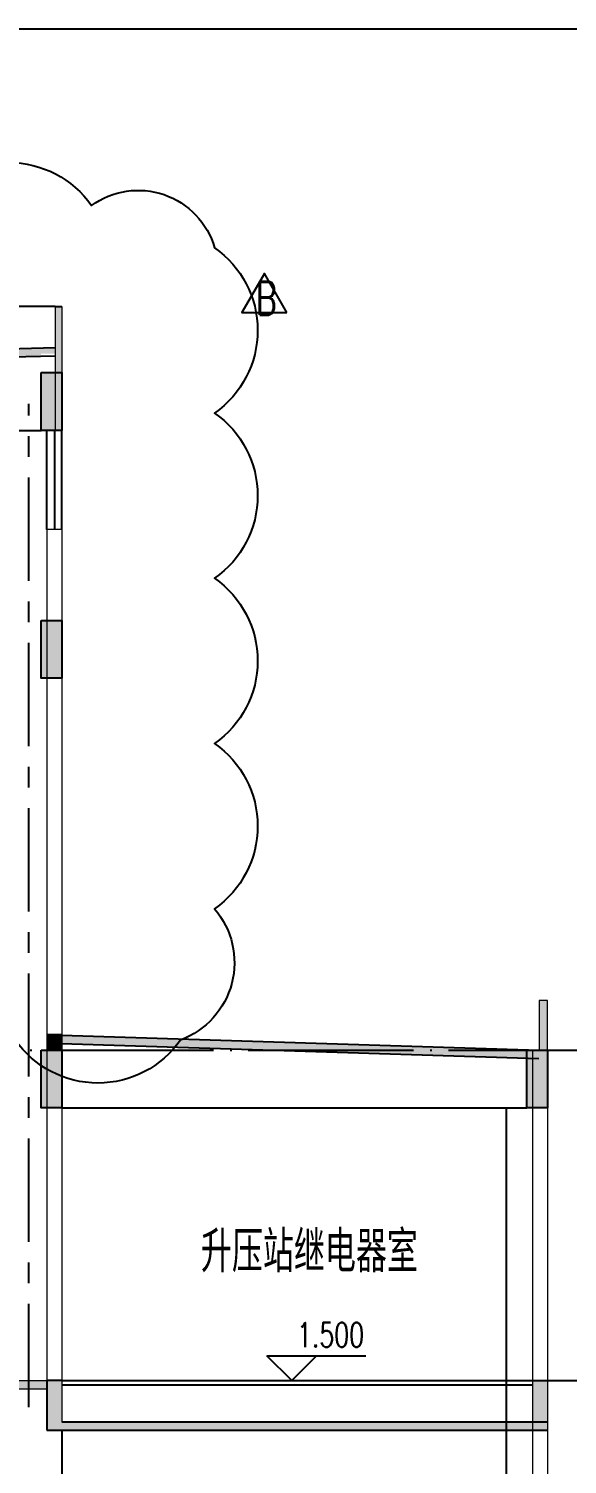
# Model space of a CAD drawing. Extents: x -61205 to 26665, y -81742 to 98141.
# Drawn here: x 10979 to 17493, y 10277 to 27652 of the extents above; entities that cross this region are included whole.
import ezdxf
from ezdxf.enums import TextEntityAlignment as Align

# ---------------------------------------------------------------- set-up
doc = ezdxf.new("R2010")
doc.units = 0
doc.header["$LTSCALE"] = 1000
doc.header["$MEASUREMENT"] = 0
for name, pattern in [('CENTER', [2, 1.25, -0.25, 0.25, -0.25]), ('DOTE', [2.42, 2, -0.2, 0.02, -0.2]), ('G', [2, 1.25, -0.25, 0.25, -0.25])]:
    doc.linetypes.add(name, pattern=pattern)
doc.layers.get('0').update_dxf_attribs({"linetype": 'CONTINUOUS'})
for name, color, linetype in [('01', 7, 'CONTINUOUS'), ('05', 4, 'G'), ('1', 7, 'CONTINUOUS'), ('DIM_ELEV', 3, 'CONTINUOUS'), ('DOTE', 7, 'CENTER'), ('PUB_DIM', 3, 'CONTINUOUS'), ('PUB_TEXT', 7, 'CONTINUOUS'), ('WINDOW', 7, 'CONTINUOUS')]:
    doc.layers.add(name, color=color, linetype=linetype)
doc.layers.add('WALL', color=9, linetype='CONTINUOUS', lineweight=13)
doc.styles.add('_TCH_DIM', font='geditxt.shx', dxfattribs={"bigfont": 'dxt.shx'})
doc.styles.add('DXT', font='geditxt.shx', dxfattribs={"width": 0.72, "bigfont": 'hzfs_1.shx'})
doc.styles.add('HZ', font='geditxt.shx', dxfattribs={"width": 0.75, "bigfont": 'hzfs_1.shx'})

# ---------------------------------------------------------------- blocks, each defined once
blk = doc.blocks.new('SLAJDKA')
blk.add_lwpolyline([(203165, 83952), (202894, 84422), (202623, 83953)], close=True)
at = {"layer": '1', "color": 7, "linetype": 'Continuous', "style": 'DXT', "width": 0.72}
blk.add_text('B', height=400, dxfattribs=at).set_placement((202788, 83924))

msp = doc.modelspace()

# ---------------------------------------------------------------- hatches: boundary and pattern name
at = {"layer": '01'}
for points in [[(11378.511, 24290.121), (11298.511, 24290.121), (11298.511, 23490.121), (11378.511, 23490.121)], [(11298.511, 23790.121), (11298.511, 23718.897), (11128.511, 23718.897), (11128.511, 23685.67), (-121.489, 23393.336), (-121.489, 23493.369)], [(11128.511, 22790.121), (11378.511, 22790.121), (11378.511, 23490.121), (11128.511, 23490.121)], [(11128.511, 19790.132), (11378.511, 19790.132), (11378.511, 20490.132), (11128.511, 20490.132)], [(17253.511, 15890.121), (17153.511, 15890.121), (17153.511, 15290.121), (17253.511, 15290.121)], [(11198.511, 15290.121), (11378.511, 15290.121), (11378.511, 15490.121), (11198.511, 15490.121)], [(11378.511, 15469.951), (11378.511, 15369.902), (17003.511, 15194.744), (17003.511, 15294.792)], [(11128.511, 14590.121), (11378.511, 14590.121), (11378.511, 15290.121), (11128.511, 15290.121)], [(17003.511, 14590.121), (17253.511, 14590.121), (17253.511, 15290.121), (17003.511, 15290.121)], [(11198.511, 11190.121), (11198.511, 11290.121), (5103.511, 11290.121), (5103.511, 11190.121)], [(11378.511, 11290.121), (11198.511, 11290.121), (11198.511, 10690.121), (11378.511, 10690.121)], [(17073.511, 10790.121), (17253.511, 10790.121), (17253.511, 11290.121), (17073.511, 11290.121)], [(11378.511, 10790.121), (11378.511, 10690.121), (17253.511, 10690.121), (17253.511, 10790.121)]]:
    msp.add_hatch(color=256, dxfattribs=at).paths.add_polyline_path(points)

# ---------------------------------------------------------------- linework, layer by layer
msp.add_lwpolyline([(-57434.652, 27652.093), (26665.348, 27652.093), (26665.348, -31747.907), (-57434.652, -31747.907)], close=True)
at = {"color": 4}
msp.add_lwpolyline([(-2262.074, 25512.007, -0.52056705), (-262.074, 25512.007, -0.52056705), (1737.926, 25512.007, -0.52056705), (3737.926, 25512.007, -0.52056705), (5737.926, 25512.007, -0.52056705), (7737.926, 25512.007, -0.52056705), (9737.926, 25512.007, -0.52056705), (11737.926, 25512.007, -0.52056705), (13226.752, 25000.833, -0.52056705), (13226.752, 23000.833, -0.52056705), (13226.752, 21000.833, -0.52056705), (13226.752, 19000.833, -0.52056705), (13226.752, 17000.833, -0.52056705), (12815.187, 15412.398, -0.52056705), (10815.187, 15412.398, -0.52056705), (8815.187, 15412.398, -0.52056705), (6815.187, 15412.398, -0.52056705), (4815.187, 15412.398, -0.52056705), (2815.187, 15412.398, -0.52056705), (815.187, 15412.398, -0.52056705), (-1184.813, 15412.398, -0.52056705)], format="xyb", dxfattribs=at)
at = {"layer": '01'}
for p, q in [((11298.511, 24290.121), (-291.489, 24290.121)), ((11298.511, 24290.121), (11378.511, 24290.121)), ((11298.511, 23790.121), (-246.489, 23490.121)), ((11301.108, 23690.155), (-243.892, 23390.155)), ((-121.489, 22790.121), (11128.511, 22790.121)), ((11373.034, 15470.121), (17153.511, 15290.121)), ((11369.922, 15370.17), (17150.398, 15190.17)), ((11378.511, 14590.121), (17003.511, 14590.121)), ((16753.511, 14590.121), (16753.511, 9490.121)), ((11198.511, 11290.121), (11198.511, 10690.121)), ((11378.511, 11290.121), (11198.511, 11290.121)), ((11378.511, 11290.121), (17253.511, 11290.121)), ((11378.511, 11240.121), (17073.511, 11240.121)), ((11378.511, 10790.121), (17253.511, 10790.121)), ((11198.511, 10690.121), (17253.511, 10690.121)), ((11378.511, 10690.121), (11378.511, 9490.121))]:
    msp.add_line(p, q, dxfattribs=at)
for points in [[(11128.511, 23490.121), (11378.511, 23490.121), (11378.511, 22790.121), (11128.511, 22790.121), (11128.511, 23490.121)], [(11128.511, 20490.132), (11378.511, 20490.132), (11378.511, 19790.132), (11128.511, 19790.132), (11128.511, 20490.132)], [(11128.511, 15290.121), (11378.511, 15290.121), (11378.511, 14590.121), (11128.511, 14590.121), (11128.511, 15290.121)], [(17003.511, 15290.121), (17253.511, 15290.121), (17253.511, 14590.121), (17003.511, 14590.121), (17003.511, 15290.121)]]:
    msp.add_lwpolyline(points, dxfattribs=at)
at = {"layer": '05'}
msp.add_line((10978.635, 10968.982), (10978.635, 23111.353), dxfattribs=at)
msp.add_line((10978.635, 10968.982), (10978.635, 23111.353), dxfattribs=at)
at = {"layer": 'DIM_ELEV'}
for p, q in [((14159.878, 11290.121), (13859.878, 11590.121)), ((13859.878, 11590.121), (15054.372, 11590.121)), ((14159.878, 11290.121), (14459.878, 11590.121))]:
    msp.add_line(p, q, dxfattribs=at)
at = {"layer": 'DOTE', "linetype": 'DOTE'}
for p, q in [((-3305.535, 15290.121), (18681.476, 15290.121)), ((11378.511, 11290.121), (18681.476, 11290.121))]:
    msp.add_line(p, q, dxfattribs=at)
at = {"layer": 'WALL'}
for p, q in [((11298.511, 24290.121), (11298.511, 22790.121)), ((11378.511, 24290.121), (11378.511, 22790.121)), ((11378.511, 22790.121), (11198.511, 22790.121)), ((11198.511, 21590.121), (11198.511, 20490.132)), ((11378.511, 21590.121), (11198.511, 21590.121)), ((11378.511, 21590.121), (11378.511, 20490.132)), ((11198.511, 20490.132), (11198.511, 11190.121)), ((11378.511, 20490.132), (11378.511, 10790.121)), ((11198.511, 17490.132), (11198.511, 11190.121)), ((11378.511, 17490.132), (11378.511, 10790.121)), ((17253.511, 15890.121), (17153.511, 15890.121)), ((17153.511, 15890.121), (17153.511, 15290.121)), ((17253.511, 15290.121), (17253.511, 15890.121)), ((17073.511, 15290.121), (17073.511, 13790.121)), ((17253.511, 15290.121), (17253.511, 13790.121)), ((17073.511, 13970.953), (17073.511, 9490.121)), ((17253.511, 13970.953), (17253.511, 9490.121)), ((-371.489, 11290.121), (11198.511, 11290.121)), ((-371.489, 11190.121), (11198.511, 11190.121))]:
    msp.add_line(p, q, dxfattribs=at)
at = {"layer": 'WINDOW'}
for p, q in [((11198.511, 21590.121), (11198.511, 22790.121)), ((11288.511, 22790.121), (11288.511, 21590.121)), ((11378.511, 21590.121), (11378.511, 22790.121))]:
    msp.add_line(p, q, dxfattribs=at)

# ---------------------------------------------------------------- block references
msp.add_blockref('SLAJDKA', (-189064.839, -59734.211))

# ---------------------------------------------------------------- texts
at = {"layer": 'PUB_DIM', "color": 0, "style": 'HZ', "width": 0.75}
msp.add_text('升压站继电器室', height=500, dxfattribs=at).set_placement((14373.633, 12879.818), align=Align.MIDDLE)
at = {"layer": 'PUB_TEXT', "style": '_TCH_DIM', "width": 0.705882}
msp.add_text('1.500', height=297.5, dxfattribs=at).set_placement((14224.372, 11695.121))

doc.saveas('drawing.dxf')
